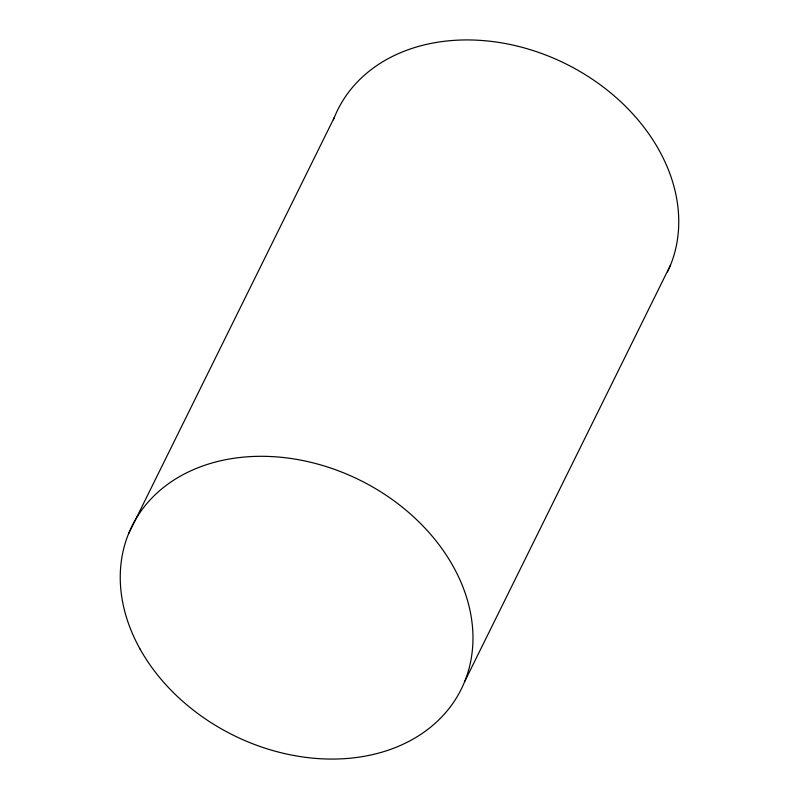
<?xml version="1.0" encoding="UTF-8"?>
<svg xmlns="http://www.w3.org/2000/svg" width="799" height="799" viewBox="0 0 799 799"><rect width="100%" height="100%" fill="white"/><g stroke="black" fill="none" stroke-linecap="round" stroke-linejoin="round"><path stroke-width="1.2" d="M128.489 533.932L334.272 117.553M464.728 681.447L670.511 265.068M333.403 119.78A183.71 142.372 26.3 0 1 558.651 60.444A183.71 142.372 26.3 0 1 667.515 271.85M140.045 649.008A183.71 142.372 26.3 0 0 445.203 713.147A183.71 142.372 26.3 0 0 304.569 460.903A183.71 142.372 26.3 0 0 140.045 649.008"/></g></svg>
